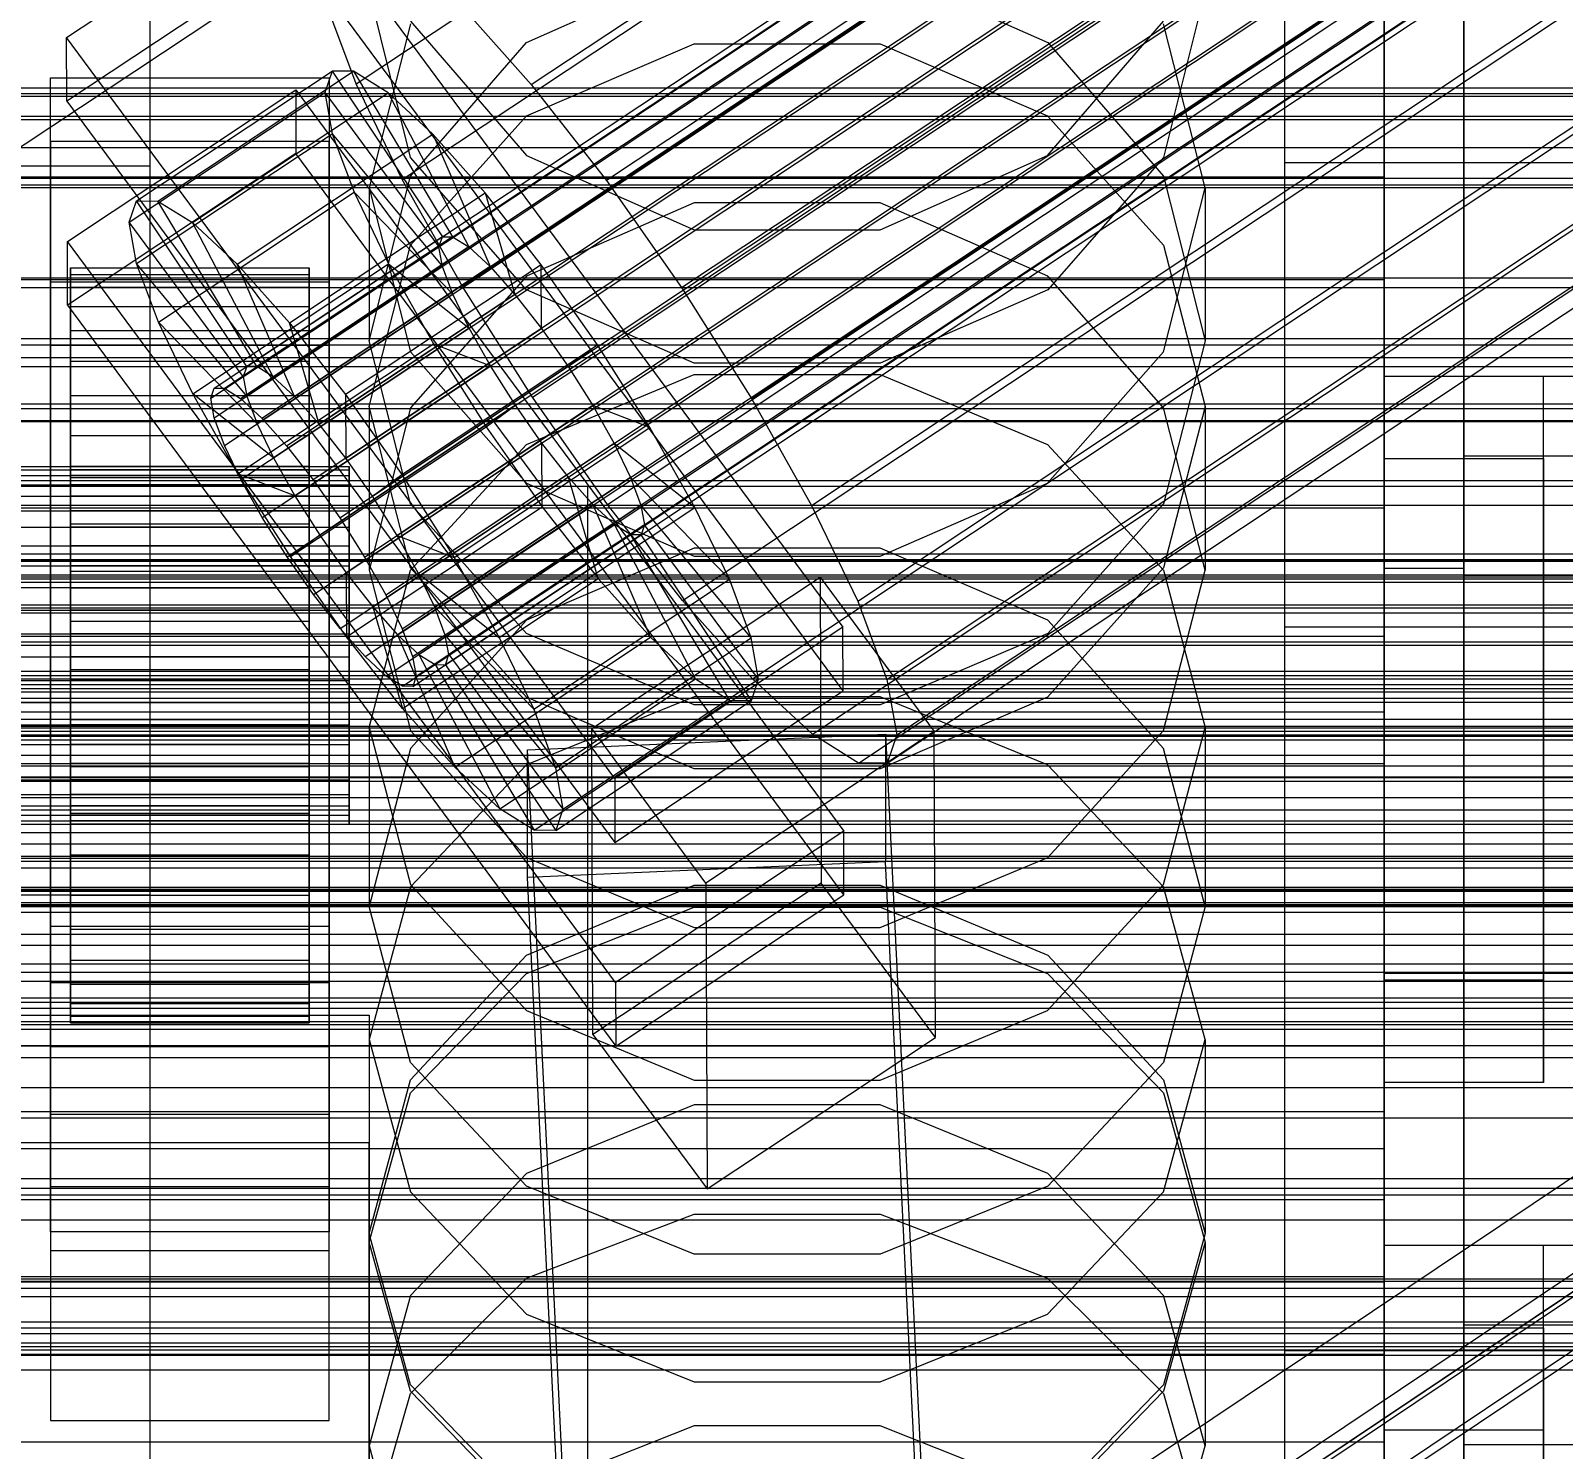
# Model space of a CAD drawing. Header units: millimetres. Extents: x -191664 to 191490, y -197311 to 10263.
# Drawn here: x 132 to 209, y -30498.4 to -30427.1 of the extents above; entities that cross this region are included whole.
import ezdxf

# ---------------------------------------------------------------- set-up
doc = ezdxf.new("R2010")
doc.units = ezdxf.units.MM
for name, color, linetype, lineweight in [('COTAS_USUARIO', 1, 'Continuous', 0), ('frontal_briquetadora', 7, 'Continuous', 0), ('frontal_C01', 7, 'Continuous', 0), ('frontal_C02', 7, 'Continuous', 0), ('frontal_C03', 7, 'Continuous', 0), ('frontal_mezcladora', 7, 'Continuous', 0), ('frontal_secador', 7, 'Continuous', 0), ('frontal_tolva', 7, 'Continuous', 0)]:
    doc.layers.add(name, color=color, linetype=linetype, lineweight=lineweight)
doc.dimstyles.new('PLANTA_100', dxfattribs={"dimtxt": 250, "dimasz": 150, "dimexe": 150, "dimexo": 80, "dimgap": 100, "dimtad": 1, "dimtih": 1, "dimtoh": 1, "dimdec": 1, "dimdsep": 46, "dimcen": 0.09, "dimclrd": 1, "dimclre": 1, "dimclrt": 1, "dimadec": 0, "dimazin": 0, "dimtfac": 1, "dimtdec": 4, "dimtofl": 0, "dimtmove": 0, "dimatfit": 3, "dimfxl": 1, "dimtolj": 1, "dimtzin": 0, "dimarcsym": 0})

# ---------------------------------------------------------------- blocks, each defined once
blk = doc.blocks.new('*D104')
at = {"layer": 'COTAS_USUARIO', "color": 1, "lineweight": -2, "transparency": 16777216}
for p, q in [((1220, -30125), (1220, -29975)), ((100, -30275), (1370, -30275)), ((100, -30730), (1370, -30730)), ((1220, -30880), (1220, -31030))]:
    blk.add_line(p, q, dxfattribs=at)
at = {"layer": 'COTAS_USUARIO', "color": 1, "transparency": 16777216}
for points in [[(1195, -30125), (1245, -30125), (1220, -30275)], [(1195, -30880), (1245, -30880), (1220, -30730)]]:
    blk.add_solid(points, dxfattribs=at)
at = {"layer": 'Defpoints', "color": 0, "transparency": 16777216}
for p in [(20, -30275), (20, -30730), (1220, -30730)]:
    blk.add_point(p, dxfattribs=at)
blk = doc.blocks.new('*D105')
at = {"layer": 'COTAS_USUARIO', "color": 1, "lineweight": -2, "transparency": 16777216}
for p, q in [((1220, -30535), (1220, -30385)), ((100, -30685), (1370, -30685)), ((100, -30730), (1370, -30730)), ((1220, -30880), (1220, -31030))]:
    blk.add_line(p, q, dxfattribs=at)
at = {"layer": 'COTAS_USUARIO', "color": 1, "transparency": 16777216}
for points in [[(1195, -30535), (1245, -30535), (1220, -30685)], [(1195, -30880), (1245, -30880), (1220, -30730)]]:
    blk.add_solid(points, dxfattribs=at)
at = {"layer": 'Defpoints', "color": 0, "transparency": 16777216}
for p in [(20, -30685), (20, -30730), (1220, -30730)]:
    blk.add_point(p, dxfattribs=at)
blk = doc.blocks.new('*D112')
at = {"layer": 'COTAS_USUARIO', "color": 1, "lineweight": -2, "transparency": 16777216}
for p, q in [((1220, -30517.25), (1220, -30367.25)), ((100, -30667.25), (1370, -30667.25)), ((100, -30730), (1370, -30730)), ((1220, -30880), (1220, -31030))]:
    blk.add_line(p, q, dxfattribs=at)
at = {"layer": 'COTAS_USUARIO', "color": 1, "transparency": 16777216}
for points in [[(1195, -30517.25), (1245, -30517.25), (1220, -30667.25)], [(1195, -30880), (1245, -30880), (1220, -30730)]]:
    blk.add_solid(points, dxfattribs=at)
at = {"layer": 'Defpoints', "color": 0, "transparency": 16777216}
for p in [(20, -30667.25), (20, -30730), (1220, -30730)]:
    blk.add_point(p, dxfattribs=at)
blk = doc.blocks.new('*D113')
at = {"layer": 'COTAS_USUARIO', "color": 1, "lineweight": -2, "transparency": 16777216}
for p, q in [((1220, -30517.25), (1220, -30367.25)), ((100, -30667.25), (1370, -30667.25)), ((100, -30730), (1370, -30730)), ((1220, -30880), (1220, -31030))]:
    blk.add_line(p, q, dxfattribs=at)
at = {"layer": 'COTAS_USUARIO', "color": 1, "transparency": 16777216}
for points in [[(1195, -30517.25), (1245, -30517.25), (1220, -30667.25)], [(1195, -30880), (1245, -30880), (1220, -30730)]]:
    blk.add_solid(points, dxfattribs=at)
at = {"layer": 'Defpoints', "color": 0, "transparency": 16777216}
for p in [(20, -30667.25), (20, -30730), (1220, -30730)]:
    blk.add_point(p, dxfattribs=at)
blk = doc.blocks.new('*D119')
at = {"layer": 'COTAS_USUARIO', "color": 1, "lineweight": -2, "transparency": 16777216}
for p, q in [((1200, -29840), (1200, -29690)), ((80, -29990), (1350, -29990)), ((80, -30270), (1350, -30270)), ((1200, -30420), (1200, -30570))]:
    blk.add_line(p, q, dxfattribs=at)
at = {"layer": 'COTAS_USUARIO', "color": 1, "transparency": 16777216}
for points in [[(1175, -29840), (1225, -29840), (1200, -29990)], [(1175, -30420), (1225, -30420), (1200, -30270)]]:
    blk.add_solid(points, dxfattribs=at)
at = {"layer": 'Defpoints', "color": 0, "transparency": 16777216}
for p in [(0, -29990), (0, -30270), (1200, -30270)]:
    blk.add_point(p, dxfattribs=at)
blk = doc.blocks.new('*D120')
at = {"layer": 'COTAS_USUARIO', "color": 1, "lineweight": -2, "transparency": 16777216}
for p, q in [((1200, -30120), (1200, -29970)), ((80, -30270), (1350, -30270)), ((80, -30550), (1350, -30550)), ((1200, -30700), (1200, -30850))]:
    blk.add_line(p, q, dxfattribs=at)
at = {"layer": 'COTAS_USUARIO', "color": 1, "transparency": 16777216}
for points in [[(1175, -30120), (1225, -30120), (1200, -30270)], [(1175, -30700), (1225, -30700), (1200, -30550)]]:
    blk.add_solid(points, dxfattribs=at)
at = {"layer": 'Defpoints', "color": 0, "transparency": 16777216}
for p in [(0, -30270), (0, -30550), (1200, -30550)]:
    blk.add_point(p, dxfattribs=at)

msp = doc.modelspace()

# ---------------------------------------------------------------- linework, layer by layer
at = {"layer": 'frontal_briquetadora', "color": 8, "true_color": 0x728089}
for p, q in [((200, -30454.149), (200, -30410.477)), ((200, -30410.477), (200, -30448.619)), ((204, -30410.477), (204, -30454.149)), ((204, -30448.619), (204, -30410.477)), ((200, -30448.619), (200, -30492.29)), ((200, -30448.619), (204, -30448.619)), ((204, -30492.29), (204, -30448.619)), ((200, -30698), (200, -30454.149)), ((200, -30454.149), (200, -30492.29)), ((204, -30454.149), (200, -30454.149)), ((204, -30454.149), (204, -30698)), ((204, -30492.29), (204, -30454.149)), ((200, -30492.29), (204, -30492.29)), ((204, -30719.288), (204, -30492.29))]:
    msp.add_line(p, q, dxfattribs=at)
at = {"layer": 'frontal_briquetadora', "color": 9, "true_color": 0xb9c3c2}
for p, q in [((200, -30410.648), (200, -30429.115)), ((200, -30411.23), (200, -30429.686)), ((200, -30430.257), (200, -30411.813)), ((156.906, -30427.72), (165.326, -30423.972)), ((174.674, -30423.972), (183.094, -30427.72)), ((151.08, -30433.486), (149, -30425.108)), ((191, -30425.108), (188.92, -30433.486)), ((151.08, -30426.776), (149, -30435.012)), ((151.08, -30426.637), (156.907, -30433.388)), ((183.093, -30433.388), (188.92, -30426.637)), ((191, -30435.012), (188.92, -30426.776)), ((151.08, -30434.426), (156.906, -30427.72)), ((156.907, -30431.392), (165.327, -30427.785)), ((165.327, -30427.785), (174.673, -30427.785)), ((174.673, -30427.785), (183.093, -30431.392)), ((183.094, -30427.72), (188.92, -30434.426)), ((200, -30429.115), (200, -30447.187)), ((200, -30429.686), (200, -30447.745)), ((200, -30448.302), (200, -30430.257)), ((151.08, -30437.891), (156.907, -30431.392)), ((183.093, -30431.392), (188.92, -30437.891)), ((156.907, -30433.388), (165.327, -30437.134)), ((174.673, -30437.134), (183.093, -30433.388)), ((156.906, -30440.145), (151.08, -30433.486)), ((188.92, -30433.486), (183.094, -30440.145)), ((149, -30442.708), (151.08, -30434.426)), ((149, -30435.012), (149, -30442.708)), ((149, -30435.012), (151.08, -30443.249)), ((188.92, -30434.426), (191, -30442.708)), ((188.92, -30443.249), (191, -30435.012)), ((191, -30435.012), (191, -30442.708)), ((165.326, -30435.765), (156.906, -30439.459)), ((174.674, -30435.765), (165.326, -30435.765)), ((183.094, -30439.459), (174.674, -30435.765)), ((165.327, -30437.134), (174.673, -30437.134)), ((149, -30445.996), (151.08, -30437.891)), ((188.92, -30437.891), (191, -30445.996)), ((200, -30441.272), (200, -30438.696)), ((200, -30438.696), (200, -30442.962)), ((156.906, -30439.459), (151.08, -30446.067)), ((188.92, -30446.067), (183.094, -30439.459)), ((165.326, -30443.818), (156.906, -30440.145)), ((183.094, -30440.145), (174.674, -30443.818)), ((200, -30450.299), (200, -30441.272)), ((151.08, -30450.901), (149, -30442.708)), ((191, -30442.708), (188.92, -30450.901)), ((151.08, -30443.249), (156.907, -30449.855)), ((183.093, -30449.855), (188.92, -30443.249)), ((200, -30442.962), (200, -30453.421)), ((174.674, -30443.818), (165.326, -30443.818)), ((156.907, -30447.906), (165.327, -30444.394)), ((165.327, -30444.394), (174.673, -30444.394)), ((174.673, -30444.394), (183.093, -30447.906)), ((200, -30448.416), (200, -30444.991)), ((149, -30445.996), (149, -30454.221)), ((151.08, -30454.101), (149, -30445.996)), ((151.08, -30446.067), (149, -30454.221)), ((191, -30445.996), (188.92, -30454.101)), ((191, -30454.221), (188.92, -30446.067)), ((191, -30445.996), (191, -30454.221)), ((200, -30447.187), (200, -30464.816)), ((151.08, -30454.234), (156.907, -30447.906)), ((183.093, -30447.906), (188.92, -30454.234)), ((200, -30447.745), (200, -30465.36)), ((200, -30465.903), (200, -30448.302)), ((200, -30458.171), (200, -30448.416)), ((156.907, -30449.855), (165.327, -30453.52)), ((174.673, -30453.52), (183.093, -30449.855)), ((200, -30464.401), (200, -30450.299)), ((156.906, -30457.404), (151.08, -30450.901)), ((188.92, -30450.901), (183.094, -30457.404)), ((200, -30453.453), (200, -30450.877)), ((200, -30450.877), (200, -30455.143)), ((165.326, -30453.127), (156.906, -30456.734)), ((174.674, -30453.127), (165.326, -30453.127)), ((183.094, -30456.734), (174.674, -30453.127)), ((200, -30453.421), (200, -30468.481)), ((200, -30462.48), (200, -30453.453)), ((149, -30454.221), (151.08, -30462.278)), ((149, -30462.125), (151.08, -30454.234)), ((156.907, -30460.601), (151.08, -30454.101)), ((165.327, -30453.52), (174.673, -30453.52)), ((188.92, -30454.101), (183.093, -30460.601)), ((188.92, -30462.278), (191, -30454.221)), ((188.92, -30454.234), (191, -30462.125)), ((200, -30455.143), (200, -30465.602)), ((156.906, -30456.734), (151.08, -30463.181)), ((188.92, -30463.18), (183.094, -30456.734)), ((165.326, -30460.988), (156.906, -30457.404)), ((183.094, -30457.404), (174.674, -30460.988)), ((200, -30472.77), (200, -30458.171)), ((165.327, -30460.596), (156.907, -30464.004)), ((165.327, -30464.208), (156.907, -30460.601)), ((174.674, -30460.988), (165.326, -30460.988)), ((174.673, -30460.596), (165.327, -30460.596)), ((183.093, -30464.004), (174.673, -30460.596)), ((183.093, -30460.601), (174.673, -30464.208)), ((149, -30462.125), (149, -30471.125)), ((149, -30462.125), (151.08, -30470.016)), ((151.08, -30462.278), (156.906, -30468.668)), ((183.094, -30468.668), (188.92, -30462.278)), ((188.92, -30470.016), (191, -30462.125)), ((191, -30462.125), (191, -30471.125)), ((200, -30476.582), (200, -30462.48)), ((151.08, -30463.181), (149, -30471.125)), ((191, -30471.125), (188.92, -30463.18)), ((156.907, -30464.004), (151.08, -30470.145)), ((174.673, -30464.208), (165.327, -30464.208)), ((188.92, -30470.145), (183.093, -30464.004)), ((200, -30481.433), (200, -30464.401)), ((200, -30464.816), (200, -30481.959)), ((200, -30465.36), (200, -30482.486)), ((200, -30465.602), (200, -30480.662)), ((200, -30483.013), (200, -30465.903)), ((156.906, -30468.668), (165.326, -30472.188)), ((174.674, -30472.188), (183.094, -30468.668)), ((200, -30468.481), (200, -30485.849)), ((151.08, -30470.145), (149, -30477.803)), ((151.08, -30470.016), (156.907, -30476.344)), ((156.906, -30473.572), (165.326, -30470.06)), ((165.326, -30470.06), (174.674, -30470.06)), ((174.674, -30470.06), (183.094, -30473.572)), ((183.093, -30476.344), (188.92, -30470.016)), ((191, -30477.803), (188.92, -30470.145)), ((151.08, -30478.964), (149, -30471.125)), ((156.907, -30474.485), (165.327, -30471.151)), ((165.327, -30471.151), (174.673, -30471.151)), ((174.673, -30471.151), (183.093, -30474.485)), ((191, -30471.125), (188.92, -30478.964)), ((165.326, -30472.188), (174.674, -30472.188)), ((200, -30489.991), (200, -30472.77)), ((151.08, -30479.841), (156.906, -30473.572)), ((183.094, -30473.572), (188.92, -30479.841)), ((151.08, -30480.494), (156.907, -30474.485)), ((183.093, -30474.485), (188.92, -30480.494)), ((156.907, -30476.344), (165.327, -30479.856)), ((174.673, -30479.856), (183.093, -30476.344)), ((200, -30493.614), (200, -30476.582)), ((149, -30477.803), (149, -30487.557)), ((149, -30477.803), (151.08, -30485.461)), ((188.92, -30485.461), (191, -30477.803)), ((191, -30477.803), (191, -30487.557)), ((156.906, -30485.172), (151.08, -30478.964)), ((188.92, -30478.964), (183.094, -30485.172)), ((149, -30487.557), (151.08, -30479.841)), ((165.327, -30479.856), (174.673, -30479.856)), ((188.92, -30479.841), (191, -30487.557)), ((149, -30487.986), (151.08, -30480.494)), ((165.326, -30481.091), (156.906, -30484.534)), ((174.674, -30481.091), (165.326, -30481.091)), ((183.094, -30484.534), (174.674, -30481.091)), ((188.92, -30480.494), (191, -30487.986)), ((200, -30480.662), (200, -30498.03)), ((-160, -30481.433), (200, -30481.433)), ((200, -30498.801), (200, -30481.433)), ((200, -30481.959), (200, -30498.57)), ((200, -30482.486), (200, -30499.08)), ((200, -30499.589), (200, -30483.013)), ((156.906, -30484.534), (151.08, -30490.676)), ((188.92, -30490.676), (183.094, -30484.534)), ((151.08, -30485.461), (156.907, -30491.602)), ((165.326, -30488.588), (156.906, -30485.172)), ((183.094, -30485.172), (174.674, -30488.588)), ((183.093, -30491.602), (188.92, -30485.461)), ((-160, -30485.849), (200, -30485.849)), ((156.907, -30489.803), (165.327, -30486.586)), ((165.327, -30486.586), (174.673, -30486.586)), ((174.673, -30486.586), (183.093, -30489.803)), ((200, -30485.849), (200, -30502.881)), ((151.08, -30495.158), (149, -30487.557)), ((149, -30487.986), (149, -30498.23)), ((151.08, -30495.478), (149, -30487.986)), ((191, -30487.557), (188.92, -30495.158)), ((191, -30487.986), (188.92, -30495.478)), ((191, -30487.986), (191, -30498.23)), ((174.674, -30488.588), (165.326, -30488.588)), ((-160, -30489.991), (200, -30489.991)), ((151.08, -30495.6), (156.907, -30489.803)), ((183.093, -30489.803), (188.92, -30495.6)), ((200, -30489.991), (200, -30507.212)), ((151.08, -30490.676), (149, -30498.23)), ((191, -30498.23), (188.92, -30490.676)), ((156.907, -30491.602), (165.327, -30495.01)), ((174.673, -30495.01), (183.093, -30491.602)), ((-160, -30493.614), (200, -30493.614)), ((200, -30510.982), (200, -30493.614)), ((165.327, -30495.01), (174.673, -30495.01)), ((149, -30502.829), (151.08, -30495.6)), ((156.906, -30501.17), (151.08, -30495.158)), ((156.907, -30501.486), (151.08, -30495.478)), ((188.92, -30495.478), (183.093, -30501.486)), ((188.92, -30495.158), (183.094, -30501.17)), ((188.92, -30495.6), (191, -30502.829)), ((165.326, -30497.219), (156.906, -30500.552)), ((174.674, -30497.219), (165.326, -30497.219)), ((183.094, -30500.552), (174.674, -30497.219)), ((-160, -30498.03), (200, -30498.03)), ((200, -30498.03), (200, -30515.062)), ((149, -30498.23), (151.08, -30505.662)), ((188.92, -30505.662), (191, -30498.23))]:
    msp.add_line(p, q, dxfattribs=at)
at = {"layer": 'frontal_briquetadora', "color": 254, "true_color": 0xd5dbd6}
for p, q in [((200, -30434.477), (-160, -30434.477)), ((200, -30478.149), (200, -30434.477)), ((200, -30439.62), (200, -30434.477)), ((-160, -30439.62), (200, -30439.62)), ((200, -30439.62), (200, -30483.291)), ((200, -30478.149), (-160, -30478.149)), ((200, -30722), (200, -30478.149)), ((200, -30483.291), (200, -30478.149)), ((-160, -30483.291), (200, -30483.291)), ((200, -30483.291), (200, -30727.142))]:
    msp.add_line(p, q, dxfattribs=at)
at = {"layer": 'frontal_briquetadora', "color": 8, "true_color": 0x6d7b83}
for p, q in [((200, -30444.477), (208, -30444.477)), ((200, -30474.477), (200, -30444.477)), ((208, -30444.477), (210, -30444.477)), ((208, -30474.477), (208, -30444.477)), ((204, -30448.477), (210, -30448.477)), ((204, -30454.477), (204, -30448.477)), ((204, -30454.477), (210, -30454.477)), ((200, -30474.477), (208, -30474.477)), ((208, -30474.477), (210, -30474.477)), ((200, -30488.149), (208, -30488.149)), ((200, -30518.149), (200, -30488.149)), ((208, -30488.149), (210, -30488.149)), ((208, -30518.149), (208, -30488.149)), ((204, -30492.149), (210, -30492.149)), ((204, -30498.149), (204, -30492.149)), ((204, -30498.149), (210, -30498.149))]:
    msp.add_line(p, q, dxfattribs=at)
at = {"layer": 'frontal_briquetadora', "color": 8, "true_color": 0x64747c}
for p, q in [((200, -30448.619), (200, -30474.822)), ((200, -30453.761), (200, -30448.619)), ((200, -30448.619), (208, -30448.619)), ((208, -30474.822), (208, -30448.619)), ((208, -30448.619), (208, -30453.761)), ((200, -30479.964), (200, -30453.761)), ((208, -30453.761), (200, -30453.761)), ((208, -30453.761), (208, -30479.964)), ((200, -30474.822), (200, -30479.964)), ((208, -30474.822), (200, -30474.822)), ((208, -30479.964), (208, -30474.822)), ((208, -30479.964), (200, -30479.964)), ((200, -30492.29), (200, -30713.16)), ((200, -30497.432), (200, -30492.29)), ((200, -30492.29), (208, -30492.29)), ((208, -30713.16), (208, -30492.29)), ((208, -30492.29), (208, -30497.432)), ((200, -30718.302), (200, -30497.432)), ((208, -30497.432), (200, -30497.432)), ((208, -30497.432), (208, -30718.302))]:
    msp.add_line(p, q, dxfattribs=at)
at = {"layer": 'frontal_briquetadora', "color": 250, "true_color": 0x30373b}
for p, q in [((200, -30451.11), (-160, -30451.11)), ((200, -30483.291), (200, -30451.11)), ((200, -30457.538), (200, -30451.11)), ((-160, -30457.538), (200, -30457.538)), ((200, -30457.538), (200, -30489.719)), ((200, -30715.652), (200, -30483.291)), ((200, -30489.719), (200, -30483.291)), ((-160, -30489.719), (200, -30489.719)), ((200, -30489.719), (200, -30722.08))]:
    msp.add_line(p, q, dxfattribs=at)
at = {"layer": 'frontal_briquetadora', "color": 252, "true_color": 0x77858c}
for p, q in [((200, -30461.368), (-160, -30461.368)), ((200, -30489.719), (200, -30461.368)), ((200, -30463.94), (200, -30461.368)), ((-160, -30463.94), (200, -30463.94)), ((200, -30463.94), (200, -30492.29)), ((200, -30716.717), (200, -30489.719)), ((200, -30492.29), (200, -30489.719)), ((-160, -30492.29), (200, -30492.29)), ((200, -30492.29), (200, -30719.288))]:
    msp.add_line(p, q, dxfattribs=at)
at = {"layer": 'frontal_C01', "color": 9, "true_color": 0xbac6cb}
for p, q in [((141.218, -30445.083), (355.017, -30303.179)), ((141.731, -30445.086), (355.53, -30303.182)), ((141.045, -30445.591), (354.844, -30303.687)), ((142.549, -30445.599), (356.348, -30303.694)), ((141.224, -30446.575), (355.022, -30304.671)), ((143.617, -30446.587), (357.415, -30304.683)), ((141.742, -30447.968), (355.541, -30306.063)), ((144.861, -30447.983), (358.659, -30306.079)), ((142.565, -30449.674), (356.363, -30307.77)), ((359.995, -30307.788), (146.196, -30449.692)), ((143.635, -30451.578), (357.434, -30309.674)), ((147.533, -30451.597), (361.332, -30309.693)), ((144.881, -30453.55), (358.68, -30311.645)), ((148.779, -30453.569), (362.578, -30311.665)), ((146.218, -30455.455), (360.017, -30313.551)), ((149.85, -30455.473), (363.648, -30313.569)), ((147.554, -30457.164), (361.352, -30315.26)), ((150.672, -30457.18), (364.471, -30315.275)), ((148.798, -30458.56), (362.596, -30316.656)), ((151.191, -30458.572), (364.989, -30316.668)), ((149.865, -30459.548), (363.664, -30317.644)), ((151.369, -30459.556), (365.168, -30317.652)), ((150.683, -30460.061), (364.482, -30318.157)), ((151.196, -30460.064), (364.995, -30318.159)), ((141.045, -30445.591), (141.218, -30445.083)), ((141.224, -30446.575), (141.045, -30445.591)), ((141.218, -30445.083), (141.731, -30445.086)), ((141.731, -30445.086), (142.549, -30445.599)), ((142.549, -30445.599), (143.617, -30446.587)), ((141.742, -30447.968), (141.224, -30446.575)), ((143.617, -30446.587), (144.861, -30447.983)), ((142.565, -30449.674), (141.742, -30447.968)), ((144.861, -30447.983), (146.196, -30449.692)), ((-148, -30449.02), (148, -30449.02)), ((-148, -30449.177), (148, -30449.177)), ((-148, -30449.475), (148, -30449.475)), ((148, -30449.177), (148, -30449.02)), ((148, -30449.02), (148, -30449.475)), ((148, -30449.935), (148, -30449.177)), ((148, -30449.475), (148, -30450.512)), ((-148, -30449.935), (148, -30449.935)), ((143.635, -30451.578), (142.565, -30449.674)), ((146.196, -30449.692), (147.533, -30451.597)), ((148, -30451.243), (148, -30449.935)), ((-148, -30450.512), (148, -30450.512)), ((148, -30450.512), (148, -30452.058)), ((-148, -30451.243), (148, -30451.243)), ((144.881, -30453.55), (143.635, -30451.578)), ((147.533, -30451.597), (148.779, -30453.569)), ((148, -30453.011), (148, -30451.243)), ((-148, -30452.058), (148, -30452.058)), ((148, -30452.058), (148, -30454.01)), ((-148, -30453.011), (148, -30453.011)), ((148, -30455.12), (148, -30453.011)), ((-148, -30454.01), (148, -30454.01)), ((146.218, -30455.455), (144.881, -30453.55)), ((148, -30454.01), (148, -30456.234)), ((148.779, -30453.569), (149.85, -30455.473)), ((148, -30455.12), (-148, -30455.12)), ((147.554, -30457.164), (146.218, -30455.455)), ((148, -30457.425), (148, -30455.12)), ((149.85, -30455.473), (150.672, -30457.18)), ((-148, -30456.234), (148, -30456.234)), ((148, -30456.234), (148, -30458.578)), ((148.798, -30458.56), (147.554, -30457.164)), ((150.672, -30457.18), (151.191, -30458.572)), ((-148, -30457.425), (148, -30457.425)), ((148, -30459.769), (148, -30457.425)), ((-148, -30458.578), (148, -30458.578)), ((148, -30458.578), (148, -30460.883)), ((149.865, -30459.548), (148.798, -30458.56)), ((151.191, -30458.572), (151.369, -30459.556)), ((150.683, -30460.061), (149.865, -30459.548)), ((151.369, -30459.556), (151.196, -30460.064)), ((-148, -30459.769), (148, -30459.769)), ((148, -30461.993), (148, -30459.769)), ((151.196, -30460.064), (150.683, -30460.061)), ((-148, -30460.883), (148, -30460.883)), ((148, -30460.883), (148, -30462.992)), ((-148, -30461.993), (148, -30461.993)), ((148, -30463.945), (148, -30461.993)), ((-148, -30462.992), (148, -30462.992)), ((148, -30462.992), (148, -30464.76)), ((-148, -30463.945), (148, -30463.945)), ((148, -30465.491), (148, -30463.945)), ((-148, -30464.76), (148, -30464.76)), ((148, -30464.76), (148, -30466.068)), ((-148, -30465.491), (148, -30465.491)), ((148, -30466.528), (148, -30465.491)), ((-148, -30466.068), (148, -30466.068)), ((-148, -30466.528), (148, -30466.528)), ((148, -30466.068), (148, -30466.826)), ((148, -30466.983), (148, -30466.528)), ((-148, -30466.826), (148, -30466.826)), ((-148, -30466.983), (148, -30466.983)), ((148, -30466.826), (148, -30466.983))]:
    msp.add_line(p, q, dxfattribs=at)
at = {"layer": 'frontal_C01', "color": 252, "true_color": 0x83939a}
for p, q in [((148.35, -30429.788), (332.659, -30307.456)), ((157.152, -30429.832), (341.461, -30307.5)), ((150.672, -30434.604), (334.981, -30312.272)), ((345.231, -30312.323), (160.922, -30434.655)), ((153.694, -30439.977), (338.003, -30317.646)), ((164.693, -30440.032), (349.002, -30317.701)), ((157.211, -30445.542), (341.52, -30323.211)), ((168.21, -30445.597), (352.519, -30323.266)), ((160.982, -30450.92), (345.291, -30328.588)), ((171.232, -30450.971), (355.541, -30328.639)), ((164.752, -30455.743), (349.061, -30333.411)), ((173.554, -30455.787), (357.863, -30333.455)), ((168.263, -30459.683), (352.572, -30337.351)), ((175.016, -30459.717), (359.326, -30337.385)), ((171.275, -30462.472), (355.584, -30340.14)), ((175.521, -30462.493), (359.83, -30340.161)), ((173.584, -30463.919), (357.893, -30341.588)), ((175.032, -30463.926), (359.341, -30341.595)), ((148.35, -30429.788), (146.887, -30425.858)), ((153.641, -30425.891), (157.152, -30429.832)), ((150.672, -30434.604), (148.35, -30429.788)), ((157.152, -30429.832), (160.922, -30434.655)), ((153.694, -30439.977), (150.672, -30434.604)), ((160.922, -30434.655), (164.693, -30440.032)), ((157.211, -30445.542), (153.694, -30439.977)), ((164.693, -30440.032), (168.21, -30445.597)), ((160.982, -30450.92), (157.211, -30445.542)), ((168.21, -30445.597), (171.232, -30450.971)), ((164.752, -30455.743), (160.982, -30450.92)), ((171.232, -30450.971), (173.554, -30455.787)), ((168.263, -30459.683), (164.752, -30455.743)), ((173.554, -30455.787), (175.016, -30459.717)), ((171.275, -30462.472), (168.263, -30459.683)), ((175.016, -30459.717), (175.521, -30462.493)), ((173.584, -30463.919), (171.275, -30462.472)), ((175.521, -30462.493), (175.032, -30463.926)), ((175.032, -30463.926), (173.584, -30463.919))]:
    msp.add_line(p, q, dxfattribs=at)
at = {"layer": 'frontal_C01', "color": 139, "true_color": 0x345e4e}
msp.add_line((130, -30433.939), (228.298, -30368.695), dxfattribs=at)
at = {"layer": 'frontal_C01', "color": 139, "true_color": 0x354b57}
for p, q in [((133.809, -30427.463), (145.277, -30419.851)), ((145.277, -30419.851), (172.809, -30457.09)), ((145.289, -30423.053), (133.821, -30430.664)), ((172.821, -30460.292), (145.289, -30423.053)), ((133.821, -30430.664), (133.809, -30427.463)), ((161.341, -30464.702), (133.809, -30427.463)), ((133, -30432.69), (133, -30429.489)), ((133, -30429.489), (147, -30429.489)), ((133, -30474.962), (133, -30429.489)), ((147, -30429.489), (147, -30432.69)), ((147, -30429.489), (147, -30474.962)), ((133.847, -30437.708), (145.315, -30430.096)), ((145.315, -30430.096), (145.327, -30433.298)), ((145.315, -30430.096), (172.847, -30467.335)), ((133.821, -30430.664), (161.353, -30467.903)), ((147, -30432.69), (133, -30432.69)), ((133, -30432.69), (133, -30478.164)), ((147, -30478.164), (147, -30432.69)), ((145.327, -30433.298), (133.859, -30440.91)), ((172.859, -30470.537), (145.327, -30433.298)), ((133.859, -30440.91), (133.847, -30437.708)), ((161.379, -30474.947), (133.847, -30437.708)), ((133, -30442.936), (133, -30439.734)), ((133, -30439.734), (147, -30439.734)), ((133, -30485.207), (133, -30439.734)), ((147, -30439.734), (147, -30442.936)), ((147, -30439.734), (147, -30485.207)), ((133.859, -30440.91), (161.391, -30478.149)), ((147, -30442.936), (133, -30442.936)), ((133, -30442.936), (133, -30488.409)), ((147, -30488.409), (147, -30442.936)), ((160.19, -30462.189), (171.658, -30454.578)), ((171.658, -30454.578), (171.715, -30469.946)), ((171.658, -30454.578), (177.394, -30462.336)), ((172.809, -30457.09), (161.341, -30464.702)), ((172.821, -30460.292), (172.809, -30457.09)), ((161.353, -30467.903), (172.821, -30460.292)), ((156.962, -30463.259), (174.943, -30462.472)), ((160.247, -30477.558), (160.19, -30462.189)), ((165.926, -30469.948), (160.19, -30462.189)), ((177.394, -30462.336), (165.926, -30469.948)), ((174.943, -30462.472), (174.943, -30468.877)), ((174.943, -30462.472), (177.811, -30521.291)), ((177.451, -30477.704), (177.394, -30462.336)), ((156.962, -30469.663), (156.962, -30463.259)), ((159.83, -30522.078), (156.962, -30463.259)), ((161.341, -30464.702), (161.353, -30467.903)), ((172.847, -30467.335), (161.379, -30474.947)), ((172.859, -30470.537), (172.847, -30467.335)), ((174.943, -30468.877), (156.962, -30469.663)), ((177.811, -30527.696), (174.943, -30468.877)), ((159.83, -30528.483), (156.962, -30469.663)), ((171.715, -30469.946), (160.247, -30477.558)), ((165.926, -30469.948), (165.983, -30485.316)), ((177.451, -30477.704), (171.715, -30469.946)), ((161.391, -30478.149), (172.859, -30470.537)), ((133, -30487.475), (133, -30472.107)), ((133, -30472.107), (147, -30472.107)), ((133, -30481.58), (133, -30472.107)), ((147, -30472.107), (147, -30487.475)), ((147, -30472.107), (147, -30481.58)), ((147, -30474.962), (133, -30474.962)), ((133, -30474.962), (133, -30478.164)), ((147, -30478.164), (147, -30474.962)), ((161.379, -30474.947), (161.391, -30478.149)), ((131, -30476.589), (149, -30476.589)), ((149, -30476.589), (149, -30482.992)), ((149, -30476.589), (149, -30521.683)), ((160.247, -30477.558), (165.983, -30485.316)), ((165.983, -30485.316), (177.451, -30477.704)), ((133, -30478.164), (147, -30478.164)), ((147, -30481.58), (133, -30481.58)), ((133, -30481.58), (133, -30496.949)), ((147, -30496.949), (147, -30481.58)), ((149, -30482.992), (131, -30482.992)), ((149, -30528.087), (149, -30482.992)), ((147, -30485.207), (133, -30485.207)), ((133, -30485.207), (133, -30488.409)), ((147, -30488.409), (147, -30485.207)), ((147, -30487.475), (133, -30487.475)), ((133, -30487.475), (133, -30496.949)), ((147, -30496.949), (147, -30487.475)), ((133, -30488.409), (147, -30488.409)), ((133, -30496.949), (147, -30496.949))]:
    msp.add_line(p, q, dxfattribs=at)
at = {"layer": 'frontal_C01', "color": 155, "true_color": 0x617580}
for p, q in [((137.313, -30435.674), (147.143, -30429.149)), ((138.396, -30435.679), (148.226, -30429.155)), ((147.143, -30429.149), (146.777, -30430.222)), ((148.226, -30429.155), (147.143, -30429.149)), ((147.143, -30429.149), (152.686, -30437.472)), ((149.953, -30430.237), (148.226, -30429.155)), ((148.226, -30429.155), (153.199, -30437.474)), ((136.948, -30436.746), (146.777, -30430.222)), ((140.123, -30436.762), (149.953, -30430.237)), ((146.777, -30430.222), (152.513, -30437.98)), ((146.777, -30430.222), (147.155, -30432.298)), ((152.207, -30432.323), (149.953, -30430.237)), ((149.953, -30430.237), (154.017, -30437.987)), ((137.325, -30438.823), (147.155, -30432.298)), ((142.377, -30438.848), (152.207, -30432.323)), ((147.155, -30432.298), (152.692, -30438.963)), ((147.155, -30432.298), (148.249, -30435.238)), ((154.833, -30435.271), (152.207, -30432.323)), ((152.207, -30432.323), (155.085, -30438.975)), ((136.948, -30436.746), (137.313, -30435.674)), ((142.856, -30443.996), (137.313, -30435.674)), ((137.313, -30435.674), (138.396, -30435.679)), ((143.369, -30443.999), (138.396, -30435.679)), ((138.396, -30435.679), (140.123, -30436.762)), ((138.419, -30441.762), (148.249, -30435.238)), ((145.003, -30441.795), (154.833, -30435.271)), ((148.249, -30435.238), (153.21, -30440.356)), ((148.249, -30435.238), (149.985, -30438.84)), ((157.653, -30438.879), (154.833, -30435.271)), ((154.833, -30435.271), (156.329, -30440.371)), ((142.683, -30444.504), (136.948, -30436.746)), ((137.325, -30438.823), (136.948, -30436.746)), ((144.188, -30444.511), (140.123, -30436.762)), ((140.123, -30436.762), (142.377, -30438.848)), ((152.513, -30437.98), (142.683, -30444.504)), ((152.686, -30437.472), (142.856, -30443.996)), ((153.199, -30437.474), (143.369, -30443.999)), ((154.017, -30437.987), (144.188, -30444.511)), ((152.513, -30437.98), (152.686, -30437.472)), ((152.692, -30438.963), (152.513, -30437.98)), ((152.686, -30437.472), (153.199, -30437.474)), ((153.199, -30437.474), (154.017, -30437.987)), ((154.017, -30437.987), (155.085, -30438.975)), ((142.862, -30445.488), (137.325, -30438.823)), ((138.419, -30441.762), (137.325, -30438.823)), ((140.156, -30445.365), (149.985, -30438.84)), ((145.255, -30445.5), (142.377, -30438.848)), ((142.377, -30438.848), (145.003, -30441.795)), ((149.985, -30438.84), (154.033, -30442.062)), ((149.985, -30438.84), (152.246, -30442.86)), ((134, -30449.02), (134, -30439.041)), ((134, -30439.041), (134, -30439.372)), ((134, -30439.041), (146, -30439.041)), ((134, -30440.002), (134, -30439.041)), ((134, -30449.177), (134, -30439.372)), ((134, -30439.372), (134, -30440.972)), ((134, -30439.372), (146, -30439.372)), ((152.692, -30438.963), (142.862, -30445.488)), ((155.085, -30438.975), (145.255, -30445.5)), ((146, -30439.372), (146, -30439.041)), ((146, -30439.041), (146, -30449.02)), ((146, -30439.041), (146, -30440.002)), ((146, -30440.972), (146, -30439.372)), ((146, -30439.372), (146, -30449.177)), ((157.653, -30438.879), (147.823, -30445.403)), ((153.21, -30440.356), (152.692, -30438.963)), ((155.085, -30438.975), (156.329, -30440.371)), ((157.665, -30442.08), (157.653, -30438.879)), ((160.474, -30442.901), (157.653, -30438.879)), ((134, -30449.475), (134, -30440.002)), ((134, -30440.002), (146, -30440.002)), ((134, -30442.189), (134, -30440.002)), ((153.21, -30440.356), (143.38, -30446.88)), ((146, -30440.002), (146, -30449.475)), ((146, -30440.002), (146, -30442.189)), ((156.329, -30440.371), (146.499, -30446.896)), ((154.033, -30442.062), (153.21, -30440.356)), ((156.329, -30440.371), (157.665, -30442.08)), ((134, -30449.935), (134, -30440.972)), ((134, -30440.972), (134, -30443.733)), ((134, -30440.972), (146, -30440.972)), ((146, -30443.733), (146, -30440.972)), ((146, -30440.972), (146, -30449.935)), ((143.38, -30446.88), (138.419, -30441.762)), ((140.156, -30445.365), (138.419, -30441.762)), ((146.499, -30446.896), (145.003, -30441.795)), ((145.003, -30441.795), (147.823, -30445.403)), ((134, -30450.512), (134, -30442.189)), ((134, -30442.189), (146, -30442.189)), ((134, -30445.455), (134, -30442.189)), ((154.033, -30442.062), (144.203, -30448.587)), ((146, -30442.189), (146, -30450.512)), ((146, -30442.189), (146, -30445.455)), ((147.835, -30448.605), (157.665, -30442.08)), ((155.103, -30443.966), (154.033, -30442.062)), ((157.665, -30442.08), (159.001, -30443.986)), ((142.416, -30449.384), (152.246, -30442.86)), ((150.644, -30449.425), (160.474, -30442.901)), ((152.246, -30442.86), (155.103, -30443.966)), ((152.246, -30442.86), (154.877, -30447.023)), ((160.474, -30442.901), (159.001, -30443.986)), ((163.105, -30447.064), (160.474, -30442.901)), ((134, -30451.243), (134, -30443.733)), ((134, -30443.733), (134, -30447.467)), ((134, -30443.733), (146, -30443.733)), ((142.856, -30443.996), (142.683, -30444.504)), ((143.369, -30443.999), (142.856, -30443.996)), ((144.188, -30444.511), (143.369, -30443.999)), ((155.103, -30443.966), (145.274, -30450.491)), ((146, -30447.467), (146, -30443.733)), ((146, -30443.733), (146, -30451.243)), ((159.001, -30443.986), (149.171, -30450.51)), ((156.35, -30445.938), (155.103, -30443.966)), ((159.001, -30443.986), (160.247, -30445.958)), ((142.683, -30444.504), (142.862, -30445.488)), ((145.255, -30445.5), (144.188, -30444.511)), ((134, -30452.058), (134, -30445.455)), ((134, -30445.455), (146, -30445.455)), ((134, -30449.575), (134, -30445.455)), ((144.203, -30448.587), (140.156, -30445.365)), ((142.416, -30449.384), (140.156, -30445.365)), ((142.862, -30445.488), (143.38, -30446.88)), ((146.499, -30446.896), (145.255, -30445.5)), ((146, -30445.455), (146, -30452.058)), ((146, -30445.455), (146, -30449.575)), ((147.823, -30445.403), (147.835, -30448.605)), ((147.823, -30445.403), (150.644, -30449.425)), ((156.35, -30445.938), (146.52, -30452.463)), ((160.247, -30445.958), (150.417, -30452.482)), ((154.877, -30447.023), (156.35, -30445.938)), ((157.686, -30447.844), (156.35, -30445.938)), ((163.105, -30447.064), (160.247, -30445.958)), ((160.247, -30445.958), (161.318, -30447.862)), ((143.38, -30446.88), (144.203, -30448.587)), ((145.047, -30453.547), (154.877, -30447.023)), ((147.835, -30448.605), (146.499, -30446.896)), ((153.275, -30453.588), (163.105, -30447.064)), ((154.877, -30447.023), (157.698, -30451.045)), ((165.365, -30451.083), (163.105, -30447.064)), ((134, -30453.011), (134, -30447.467)), ((134, -30447.467), (134, -30451.918)), ((134, -30447.467), (146, -30447.467)), ((146, -30451.918), (146, -30447.467)), ((146, -30447.467), (146, -30453.011)), ((157.686, -30447.844), (147.856, -30454.368)), ((161.318, -30447.862), (151.488, -30454.386)), ((157.698, -30451.045), (157.686, -30447.844)), ((159.022, -30449.552), (157.686, -30447.844)), ((165.365, -30451.083), (161.318, -30447.862)), ((161.318, -30447.862), (162.14, -30449.568)), ((144.203, -30448.587), (145.274, -30450.491)), ((149.171, -30450.51), (147.835, -30448.605)), ((134, -30449.177), (134, -30449.02)), ((146, -30449.02), (134, -30449.02)), ((134, -30449.02), (134, -30449.475)), ((134, -30449.935), (134, -30449.177)), ((146, -30449.177), (134, -30449.177)), ((146, -30449.475), (134, -30449.475)), ((134, -30449.475), (134, -30450.512)), ((134, -30454.01), (134, -30449.575)), ((134, -30449.575), (146, -30449.575)), ((134, -30454.27), (134, -30449.575)), ((145.274, -30450.491), (142.416, -30449.384)), ((145.047, -30453.547), (142.416, -30449.384)), ((146, -30449.02), (146, -30449.177)), ((146, -30449.475), (146, -30449.02)), ((146, -30449.177), (146, -30449.935)), ((146, -30450.512), (146, -30449.475)), ((146, -30449.575), (146, -30454.01)), ((146, -30449.575), (146, -30454.27)), ((149.171, -30450.51), (150.644, -30449.425)), ((159.022, -30449.552), (149.192, -30456.077)), ((150.644, -30449.425), (153.275, -30453.588)), ((162.14, -30449.568), (152.311, -30456.092)), ((160.518, -30454.653), (159.022, -30449.552)), ((160.266, -30450.949), (159.022, -30449.552)), ((167.102, -30454.686), (162.14, -30449.568)), ((162.14, -30449.568), (162.659, -30450.961)), ((134, -30451.243), (134, -30449.935)), ((146, -30449.935), (134, -30449.935)), ((146, -30449.935), (146, -30451.243)), ((146, -30450.512), (134, -30450.512)), ((134, -30450.512), (134, -30452.058)), ((145.274, -30450.491), (146.52, -30452.463)), ((146, -30452.058), (146, -30450.512)), ((147.868, -30457.57), (157.698, -30451.045)), ((150.417, -30452.482), (149.171, -30450.51)), ((160.266, -30450.949), (150.436, -30457.473)), ((162.659, -30450.961), (152.829, -30457.485)), ((155.535, -30457.608), (165.365, -30451.083)), ((157.698, -30451.045), (160.518, -30454.653)), ((163.144, -30457.6), (160.266, -30450.949)), ((161.333, -30451.937), (160.266, -30450.949)), ((168.196, -30457.626), (162.659, -30450.961)), ((162.659, -30450.961), (162.837, -30451.944)), ((167.102, -30454.686), (165.365, -30451.083)), ((134, -30453.011), (134, -30451.243)), ((146, -30451.243), (134, -30451.243)), ((134, -30451.918), (134, -30455.12)), ((146, -30451.918), (134, -30451.918)), ((134, -30451.918), (134, -30456.784)), ((146, -30451.243), (146, -30453.011)), ((146, -30455.12), (146, -30451.918)), ((146, -30456.784), (146, -30451.918)), ((161.333, -30451.937), (151.503, -30458.461)), ((162.837, -30451.944), (153.008, -30458.469)), ((165.397, -30459.687), (161.333, -30451.937)), ((162.151, -30452.45), (161.333, -30451.937)), ((162.837, -30451.944), (162.664, -30452.452)), ((168.573, -30459.702), (162.837, -30451.944)), ((146, -30452.058), (134, -30452.058)), ((134, -30452.058), (134, -30454.01)), ((146.52, -30452.463), (145.047, -30453.547)), ((146, -30454.01), (146, -30452.058)), ((146.52, -30452.463), (147.856, -30454.368)), ((151.488, -30454.386), (150.417, -30452.482)), ((150.417, -30452.482), (153.275, -30453.588)), ((162.151, -30452.45), (152.321, -30458.974)), ((162.664, -30452.452), (152.835, -30458.976)), ((167.125, -30460.769), (162.151, -30452.45)), ((162.664, -30452.452), (162.151, -30452.45)), ((168.208, -30460.775), (162.664, -30452.452)), ((134, -30455.12), (134, -30453.011)), ((146, -30453.011), (134, -30453.011)), ((146, -30453.011), (146, -30455.12)), ((146, -30454.01), (134, -30454.01)), ((134, -30454.01), (134, -30456.234)), ((134, -30456.234), (134, -30454.27)), ((134, -30454.27), (146, -30454.27)), ((134, -30459.219), (134, -30454.27)), ((147.868, -30457.57), (145.047, -30453.547)), ((146, -30456.234), (146, -30454.01)), ((146, -30454.27), (146, -30456.234)), ((146, -30454.27), (146, -30459.219)), ((153.275, -30453.588), (155.535, -30457.608)), ((147.856, -30454.368), (147.868, -30457.57)), ((147.856, -30454.368), (149.192, -30456.077)), ((150.688, -30461.177), (160.518, -30454.653)), ((152.311, -30456.092), (151.488, -30454.386)), ((151.488, -30454.386), (155.535, -30457.608)), ((157.272, -30461.21), (167.102, -30454.686)), ((160.518, -30454.653), (163.144, -30457.6)), ((168.196, -30457.626), (167.102, -30454.686)), ((134, -30455.12), (146, -30455.12)), ((134, -30457.425), (134, -30455.12)), ((146, -30455.12), (146, -30457.425)), ((146, -30456.234), (134, -30456.234)), ((134, -30456.234), (134, -30458.578)), ((146, -30458.578), (146, -30456.234)), ((149.192, -30456.077), (150.688, -30461.177)), ((149.192, -30456.077), (150.436, -30457.473)), ((152.829, -30457.485), (152.311, -30456.092)), ((152.311, -30456.092), (157.272, -30461.21)), ((134, -30457.425), (134, -30456.784)), ((134, -30456.784), (134, -30461.733)), ((134, -30456.784), (146, -30456.784)), ((146, -30461.733), (146, -30456.784)), ((146, -30456.784), (146, -30457.425)), ((134, -30459.769), (134, -30457.425)), ((146, -30457.425), (134, -30457.425)), ((146, -30457.425), (146, -30459.769)), ((150.688, -30461.177), (147.868, -30457.57)), ((150.436, -30457.473), (153.314, -30464.125)), ((150.436, -30457.473), (151.503, -30458.461)), ((153.008, -30458.469), (152.829, -30457.485)), ((152.829, -30457.485), (158.366, -30464.15)), ((153.314, -30464.125), (163.144, -30457.6)), ((155.535, -30457.608), (157.272, -30461.21)), ((158.366, -30464.15), (168.196, -30457.626)), ((163.144, -30457.6), (165.397, -30459.687)), ((168.573, -30459.702), (168.196, -30457.626)), ((134, -30458.578), (134, -30459.219)), ((146, -30458.578), (134, -30458.578)), ((134, -30458.578), (134, -30460.883)), ((146, -30459.219), (146, -30458.578)), ((146, -30460.883), (146, -30458.578)), ((151.503, -30458.461), (155.567, -30466.211)), ((151.503, -30458.461), (152.321, -30458.974)), ((152.835, -30458.976), (153.008, -30458.469)), ((153.008, -30458.469), (158.743, -30466.227)), ((134, -30459.219), (146, -30459.219)), ((134, -30464.085), (134, -30459.219)), ((146, -30459.219), (146, -30464.085)), ((152.321, -30458.974), (157.295, -30467.294)), ((152.321, -30458.974), (152.835, -30458.976)), ((152.835, -30458.976), (158.378, -30467.299)), ((134, -30461.993), (134, -30459.769)), ((134, -30459.769), (134, -30461.733)), ((146, -30459.769), (134, -30459.769)), ((146, -30461.733), (146, -30459.769)), ((146, -30459.769), (146, -30461.993)), ((155.567, -30466.211), (165.397, -30459.687)), ((158.743, -30466.227), (168.573, -30459.702)), ((165.397, -30459.687), (167.125, -30460.769)), ((168.208, -30460.775), (168.573, -30459.702)), ((134, -30460.883), (134, -30464.085)), ((146, -30460.883), (134, -30460.883)), ((134, -30460.883), (134, -30462.992)), ((146, -30464.085), (146, -30460.883)), ((146, -30462.992), (146, -30460.883)), ((153.314, -30464.125), (150.688, -30461.177)), ((157.295, -30467.294), (167.125, -30460.769)), ((158.378, -30467.299), (168.208, -30460.775)), ((167.125, -30460.769), (168.208, -30460.775)), ((134, -30461.733), (134, -30466.428)), ((134, -30461.733), (146, -30461.733)), ((146, -30466.428), (146, -30461.733)), ((157.272, -30461.21), (158.366, -30464.15)), ((134, -30463.945), (134, -30461.993)), ((134, -30461.993), (134, -30466.428)), ((146, -30461.993), (134, -30461.993)), ((146, -30466.428), (146, -30461.993)), ((146, -30461.993), (146, -30463.945)), ((134, -30462.992), (134, -30468.536)), ((146, -30462.992), (134, -30462.992)), ((134, -30462.992), (134, -30464.76)), ((146, -30468.536), (146, -30462.992)), ((146, -30464.76), (146, -30462.992)), ((134, -30465.491), (134, -30463.945)), ((134, -30463.945), (134, -30470.548)), ((146, -30463.945), (134, -30463.945)), ((134, -30464.085), (146, -30464.085)), ((134, -30468.536), (134, -30464.085)), ((146, -30470.548), (146, -30463.945)), ((146, -30463.945), (146, -30465.491)), ((146, -30464.085), (146, -30468.536)), ((155.567, -30466.211), (153.314, -30464.125)), ((158.366, -30464.15), (158.743, -30466.227)), ((134, -30464.76), (134, -30472.27)), ((146, -30464.76), (134, -30464.76)), ((134, -30464.76), (134, -30466.068)), ((146, -30472.27), (146, -30464.76)), ((146, -30466.068), (146, -30464.76)), ((134, -30466.528), (134, -30465.491)), ((134, -30465.491), (134, -30473.814)), ((146, -30465.491), (134, -30465.491)), ((146, -30473.814), (146, -30465.491)), ((146, -30465.491), (146, -30466.528)), ((134, -30466.068), (134, -30475.031)), ((146, -30466.068), (134, -30466.068)), ((134, -30466.068), (134, -30466.826)), ((134, -30466.428), (134, -30470.548)), ((134, -30466.428), (146, -30466.428)), ((134, -30466.983), (134, -30466.528)), ((134, -30466.528), (134, -30476.001)), ((146, -30466.528), (134, -30466.528)), ((146, -30475.031), (146, -30466.068)), ((146, -30466.826), (146, -30466.068)), ((146, -30470.548), (146, -30466.428)), ((146, -30476.001), (146, -30466.528)), ((146, -30466.528), (146, -30466.983)), ((157.295, -30467.294), (155.567, -30466.211)), ((158.743, -30466.227), (158.378, -30467.299)), ((134, -30466.826), (134, -30476.631)), ((146, -30466.826), (134, -30466.826)), ((134, -30466.826), (134, -30466.983)), ((134, -30466.983), (134, -30476.962)), ((146, -30466.983), (134, -30466.983)), ((146, -30476.631), (146, -30466.826)), ((146, -30466.983), (146, -30466.826)), ((146, -30476.962), (146, -30466.983)), ((158.378, -30467.299), (157.295, -30467.294)), ((134, -30468.536), (146, -30468.536)), ((134, -30472.27), (134, -30468.536)), ((146, -30468.536), (146, -30472.27)), ((134, -30470.548), (134, -30473.814)), ((134, -30470.548), (146, -30470.548)), ((146, -30473.814), (146, -30470.548)), ((134, -30472.27), (146, -30472.27)), ((134, -30475.031), (134, -30472.27)), ((146, -30472.27), (146, -30475.031)), ((134, -30473.814), (134, -30476.001)), ((134, -30473.814), (146, -30473.814)), ((146, -30476.001), (146, -30473.814)), ((134, -30475.031), (146, -30475.031)), ((134, -30476.631), (134, -30475.031)), ((146, -30475.031), (146, -30476.631)), ((134, -30476.001), (134, -30476.962)), ((134, -30476.001), (146, -30476.001)), ((146, -30476.962), (146, -30476.001)), ((134, -30476.631), (146, -30476.631)), ((134, -30476.962), (134, -30476.631)), ((134, -30476.962), (146, -30476.962)), ((146, -30476.631), (146, -30476.962))]:
    msp.add_line(p, q, dxfattribs=at)
at = {"layer": 'frontal_C02', "color": 252, "true_color": 0x83939a}
for p, q in [((146.872, -30531.511), (331.181, -30408.027)), ((148.32, -30531.708), (332.629, -30408.224)), ((146.383, -30532.755), (330.692, -30409.271)), ((150.629, -30533.332), (334.938, -30409.848)), ((146.887, -30535.354), (331.197, -30411.87)), ((-311.15, -30442.907), (311.15, -30442.907)), ((-311.15, -30443.543), (311.15, -30443.543)), ((-311.15, -30444), (311.15, -30444)), ((-311.15, -30445.866), (311.15, -30445.866)), ((-311.15, -30446.749), (311.15, -30446.749)), ((-311.15, -30449.717), (311.15, -30449.717)), ((-311.15, -30450.966), (311.15, -30450.966)), ((-311.15, -30454.834), (311.15, -30454.834)), ((-311.15, -30456.364), (311.15, -30456.364)), ((311.15, -30460.868), (-311.15, -30460.868)), ((-311.15, -30462.575), (311.15, -30462.575)), ((-311.15, -30467.408), (311.15, -30467.408)), ((-311.15, -30469.175), (311.15, -30469.175)), ((-311.15, -30474.008), (311.15, -30474.008)), ((-311.15, -30475.715), (311.15, -30475.715)), ((-311.15, -30480.218), (311.15, -30480.218)), ((-311.15, -30481.749), (311.15, -30481.749)), ((-311.15, -30485.616), (311.15, -30485.616)), ((-311.15, -30486.866), (311.15, -30486.866)), ((-311.15, -30489.833), (311.15, -30489.833)), ((-311.15, -30490.717), (311.15, -30490.717)), ((-311.15, -30492.582), (311.15, -30492.582)), ((-311.15, -30493.04), (311.15, -30493.04)), ((-311.15, -30493.676), (311.15, -30493.676))]:
    msp.add_line(p, q, dxfattribs=at)
at = {"layer": 'frontal_C02', "color": 9, "true_color": 0xbac6cb}
for p, q in [((-440, -30459.297), (440, -30459.297)), ((-440, -30459.522), (440, -30459.522)), ((-440, -30459.684), (440, -30459.684)), ((-440, -30460.345), (440, -30460.345)), ((-440, -30460.658), (440, -30460.658)), ((-440, -30461.71), (440, -30461.71)), ((-440, -30462.153), (440, -30462.153)), ((-440, -30463.523), (440, -30463.523)), ((-440, -30464.065), (440, -30464.065)), ((440, -30465.661), (-440, -30465.661)), ((-440, -30466.266), (440, -30466.266)), ((-440, -30467.978), (440, -30467.978)), ((-440, -30468.604), (440, -30468.604)), ((-440, -30470.317), (440, -30470.317)), ((-440, -30470.922), (440, -30470.922)), ((-440, -30472.517), (440, -30472.517)), ((-440, -30473.06), (440, -30473.06)), ((-440, -30474.43), (440, -30474.43)), ((-440, -30474.873), (440, -30474.873)), ((-440, -30475.924), (440, -30475.924)), ((-440, -30476.237), (440, -30476.237)), ((-440, -30476.898), (440, -30476.898)), ((-440, -30477.06), (440, -30477.06)), ((-440, -30477.286), (440, -30477.286))]:
    msp.add_line(p, q, dxfattribs=at)
at = {"layer": 'frontal_C02', "color": 139, "true_color": 0x345e4e}
for p, q in [((228.298, -30472.116), (130, -30537.975)), ((130, -30543.716), (228.298, -30477.858))]:
    msp.add_line(p, q, dxfattribs=at)
at = {"layer": 'frontal_C03', "color": 252, "true_color": 0x83939a}
for p, q in [((-250, -30430.411), (250, -30430.411)), ((-250, -30431.411), (250, -30431.411)), ((-250, -30431.591), (250, -30431.591)), ((-250, -30434.523), (250, -30434.523)), ((-250, -30434.872), (250, -30434.872)), ((-250, -30439.537), (250, -30439.537)), ((-250, -30440.029), (250, -30440.029)), ((-250, -30446.108), (250, -30446.108)), ((-250, -30446.711), (250, -30446.711)), ((250, -30453.791), (-250, -30453.791)), ((-250, -30454.463), (250, -30454.463)), ((-250, -30462.061), (250, -30462.061)), ((-250, -30462.757), (250, -30462.757)), ((-250, -30470.354), (250, -30470.354)), ((-250, -30471.027), (250, -30471.027)), ((-250, -30478.106), (250, -30478.106)), ((-250, -30478.709), (250, -30478.709)), ((-250, -30484.789), (250, -30484.789)), ((-250, -30485.281), (250, -30485.281)), ((-250, -30489.946), (250, -30489.946)), ((-250, -30490.294), (250, -30490.294)), ((-250, -30493.226), (250, -30493.226)), ((-250, -30493.407), (250, -30493.407)), ((-250, -30494.407), (250, -30494.407))]:
    msp.add_line(p, q, dxfattribs=at)
at = {"layer": 'frontal_C03', "color": 139, "true_color": 0x345e4e}
msp.add_line((0, -30431.591), (250, -30431.591), dxfattribs=at)
at = {"layer": 'frontal_C03', "color": 9, "true_color": 0xbac6cb}
for p, q in [((-268, -30453.409), (268, -30453.409)), ((-268, -30453.691), (268, -30453.691)), ((-268, -30453.741), (268, -30453.741)), ((-268, -30454.566), (268, -30454.566)), ((-268, -30454.664), (268, -30454.664)), ((-268, -30455.976), (268, -30455.976)), ((-268, -30456.114), (268, -30456.114)), ((-268, -30457.824), (268, -30457.824)), ((-268, -30457.994), (268, -30457.994)), ((268, -30459.985), (-268, -30459.985)), ((-268, -30460.174), (268, -30460.174)), ((-268, -30462.311), (268, -30462.311)), ((-268, -30462.507), (268, -30462.507)), ((-268, -30464.643), (268, -30464.643)), ((-268, -30464.832), (268, -30464.832)), ((-268, -30466.824), (268, -30466.824)), ((-268, -30466.993), (268, -30466.993)), ((-268, -30468.703), (268, -30468.703)), ((-268, -30468.841), (268, -30468.841)), ((-268, -30470.154), (268, -30470.154)), ((-268, -30470.251), (268, -30470.251)), ((-268, -30471.076), (268, -30471.076)), ((-268, -30471.127), (268, -30471.127)), ((-268, -30471.408), (268, -30471.408))]:
    msp.add_line(p, q, dxfattribs=at)
at = {"layer": 'frontal_mezcladora', "color": 250, "true_color": 0x33393d}
for p, q in [((138, -30433.911), (138, -30421.05)), ((130, -30433.911), (138, -30433.911)), ((138, -30470.534), (138, -30433.911)), ((-420, -30435), (240, -30435)), ((-420, -30442.586), (240, -30442.586)), ((-280, -30450), (280, -30450)), ((-420, -30464.602), (240, -30464.602)), ((130, -30470.534), (138, -30470.534)), ((138, -30525.346), (138, -30470.534))]:
    msp.add_line(p, q, dxfattribs=at)
at = {"layer": 'frontal_mezcladora', "color": 129, "true_color": 0x304542}
for p, q in [((195, -30433.741), (195, -30425.7)), ((195, -30457.079), (195, -30433.741)), ((195, -30433.741), (240, -30433.741)), ((195, -30493.427), (195, -30457.079)), ((195, -30457.079), (240, -30457.079)), ((195, -30539.229), (195, -30493.427)), ((195, -30493.427), (240, -30493.427))]:
    msp.add_line(p, q, dxfattribs=at)
at = {"layer": 'frontal_mezcladora', "color": 251, "true_color": 0x545d65}
for p, q in [((160, -30450), (240, -30450)), ((160, -30535), (160, -30450))]:
    msp.add_line(p, q, dxfattribs=at)
at = {"layer": 'frontal_secador', "color": 253, "true_color": 0xa4b0b5}
for p, q in [((1250, -30430.291), (-1250, -30430.291)), ((1250, -30433), (-1250, -30433))]:
    msp.add_line(p, q, dxfattribs=at)
at = {"layer": 'frontal_tolva', "color": 253, "true_color": 0xaab2b8}
msp.add_line((-660, -30430), (660, -30430), dxfattribs=at)
at = {"layer": 'frontal_tolva', "color": 156, "true_color": 0x164b78}
msp.add_line((-1821.5, -30492), (1821.5, -30492), dxfattribs=at)

# ---------------------------------------------------------------- dimensions: what is measured, and where the dimension line sits
at = {"layer": 'COTAS_USUARIO'}
for p1, p2, picture, middle in [((0, -29990), (0, -30270), '*D119', (1200, -30130)), ((0, -30270), (0, -30550), '*D120', (1200, -30410)), ((20, -30275), (20, -30730), '*D104', (1220, -30502.5)), ((20, -30667.25), (20, -30730), '*D112', (1220, -30698.625)), ((20, -30667.25), (20, -30730), '*D113', (1220, -30698.625)), ((20, -30685), (20, -30730), '*D105', (1220, -30707.5))]:
    dim = msp.add_aligned_dim(p1=p1, p2=p2, distance=1200, dimstyle='PLANTA_100', dxfattribs=at)
    dim.commit()
    dim.dimension.update_dxf_attribs({"geometry": picture, "text_midpoint": middle})

doc.saveas('drawing.dxf')
